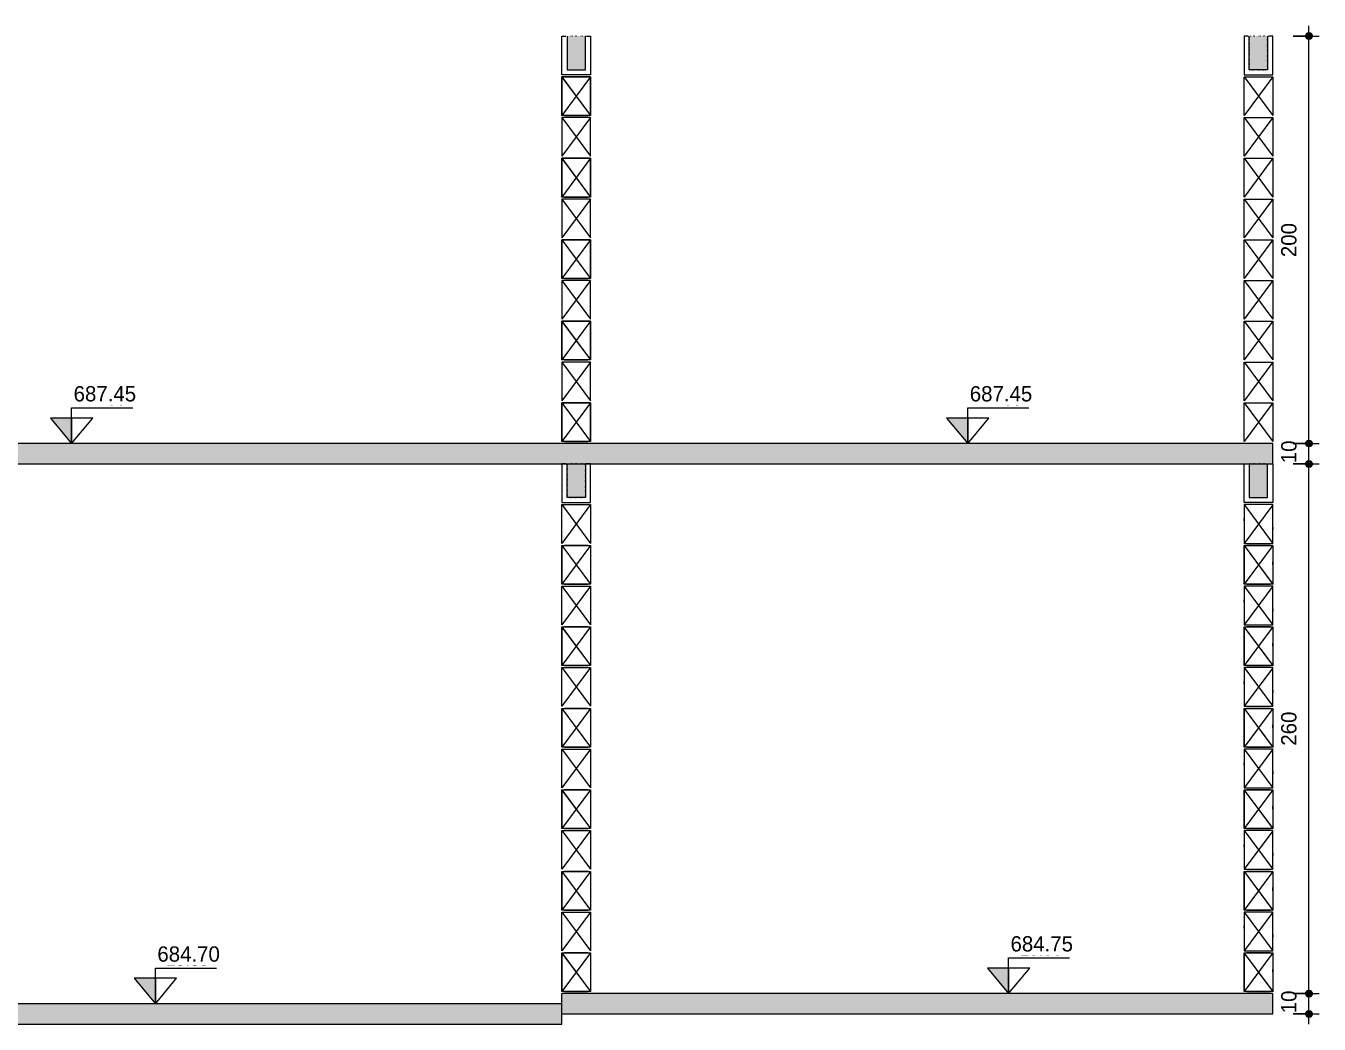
# Model space of a CAD drawing. Header units: centimetres. Extents: x 1490 to 17671, y -2277 to 8860.
# Drawn here: x 13714 to 14349, y 1875 to 2365 of the extents above; entities that cross this region are included whole.
import ezdxf

# ---------------------------------------------------------------- set-up
doc = ezdxf.new("R2010")
doc.units = ezdxf.units.CM
doc.linetypes.add('Pontilhada', pattern=[0.6, 0, -0.6])
for name, color, linetype, lineweight, true_color in [('A-ANNO-DIMS-1', 1, 'Continuous', 9, 0xff0000), ('A-FLOR-1', 251, 'Continuous', 9, 0x505050), ('S-BEAM-4', 7, 'Pontilhada', 9, 0xffffff), ('S-BEAM-5', 9, 'Pontilhada', 9, 0xc0c0c0)]:
    doc.layers.add(name, color=color, linetype=linetype, lineweight=lineweight, true_color=true_color)
for name, color, linetype, lineweight in [('A-ANNO-DIMS-50', 7, 'Continuous', 9), ('A-FLOR-2', 7, 'Continuous', 20), ('G-ANNO-DIMS', 7, 'Continuous', 9), ('G-ANNO-TEXT', 7, 'Continuous', 9), ('S-BEAM', 7, 'Continuous', 9), ('S-BEAM-1', 7, 'Continuous', 13)]:
    doc.layers.add(name, color=color, linetype=linetype, lineweight=lineweight)
doc.styles.add('Bahnschrift_8', font='', dxfattribs={"height": 7.5})
doc.styles.add('Bahnschrift_9', font='', dxfattribs={"height": 6.25})
doc.styles.get('Bahnschrift_8').set_extended_font_data('Bahnschrift')
doc.styles.get('Bahnschrift_9').set_extended_font_data('Bahnschrift')
doc.dimstyles.new('Linear_-_2_mm_Arial', dxfattribs={"dimscale": 30.48, "dimtxt": 8.33133, "dimasz": 0.393701, "dimexe": 0.164042, "dimexo": 0.328084, "dimgap": 0.131234, "dimtad": 1, "dimdec": 0, "dimzin": 0, "dimdsep": 46, "dimtxsty": 'Bahnschrift_8', "dimblk1": 'DOTSMALL', "dimblk2": 'DOTSMALL', "dimsah": 1, "dimcen": 0.09, "dimdle": 0.164042, "dimazin": 0, "dimtfac": 1, "dimtdec": 4, "dimtix": 1, "dimtmove": 0, "dimatfit": 3, "dimfxl": 1, "dimtvp": 1, "dimtolj": 1, "dimtzin": 0, "dimarcsym": 2})

# ---------------------------------------------------------------- blocks, each defined once
blk = doc.blocks.new('LEONE - BLOCO 14X39X19 - LEONE - BLOCO 14X39X19-V25-CORTE A-COB')
at = {"layer": 'S-BEAM-1'}
for p, q in [((559.37, 2180), (573.37, 2161)), ((573.37, 2180), (559.37, 2161)), ((559.37, 2161), (559.37, 2180)), ((559.37, 2180), (573.37, 2180)), ((573.37, 2180), (573.37, 2161))]:
    blk.add_line(p, q, dxfattribs=at)
blk = doc.blocks.new('LEONE - BLOCO 14X39X19 - LEONE - BLOCO 14X39X19-V26-CORTE A-COB')
at = {"layer": 'S-BEAM-1'}
for p, q in [((1003.37, 2180), (989.37, 2161)), ((989.37, 2180), (1003.37, 2161)), ((989.37, 2180), (989.37, 2161)), ((1003.37, 2180), (989.37, 2180)), ((990.62, 2180), (1002.12, 2180)), ((1003.37, 2161), (1003.37, 2180)), ((1003.37, 2161), (989.37, 2161))]:
    blk.add_line(p, q, dxfattribs=at)
blk = doc.blocks.new('LEONE - BLOCO 14x34x5 - LEONE - BLOCO 14x34x19-2843082-CORTE A-COB')
at = {"layer": 'S-BEAM-1'}
for p, q in [((1003.37, 2180), (989.37, 2161)), ((989.37, 2161), (989.37, 2180)), ((989.37, 2180), (1003.37, 2180)), ((1003.37, 2180), (989.37, 2161)), ((989.37, 2179.9), (1003.37, 2161)), ((989.37, 2179.9), (1003.37, 2161)), ((989.37, 2179.9), (989.37, 2161)), ((1002.12, 2180), (990.62, 2180)), ((1003.37, 2180), (1003.37, 2161)), ((1003.37, 2161), (989.37, 2161)), ((990.62, 2161), (1002.12, 2161))]:
    blk.add_line(p, q, dxfattribs=at)
blk = doc.blocks.new('LEONE - BLOCO 14X39X19 - LEONE - BLOCO 14X39X19-V27-CORTE A-COB')
at = {"layer": 'S-BEAM-1'}
for p, q in [((1003.37, 2200), (989.37, 2181)), ((989.37, 2200), (1003.37, 2181)), ((989.37, 2200), (989.37, 2181)), ((1003.37, 2200), (989.37, 2200)), ((1003.37, 2181), (1003.37, 2200))]:
    blk.add_line(p, q, dxfattribs=at)
blk = doc.blocks.new('LEONE - BLOCO CANALETA 14X39X1 - LEONE - BLOCO CANALETA 14X39X19-2318823-CORTE A-COB')
at = {"layer": 'S-BEAM'}
for p, q in [((989.37, 2341), (989.37, 2360)), ((989.37, 2360), (991.37, 2360)), ((991.87, 2360), (991.87, 2343.5)), ((1000.87, 2343.5), (1000.87, 2360)), ((1001.37, 2360), (1003.37, 2360)), ((1003.37, 2360), (1003.37, 2341)), ((991.87, 2343.5), (1000.87, 2343.5)), ((1003.37, 2341), (989.37, 2341))]:
    blk.add_line(p, q, dxfattribs=at)
blk = doc.blocks.new('LEONE - BLOCO CANALETA 14X39X1 - LEONE - BLOCO CANALETA 14X39X19-V28-CORTE A-COB')
at = {"layer": 'S-BEAM'}
for p, q in [((1324.37, 2360), (1324.37, 2341)), ((1326.37, 2360), (1324.37, 2360)), ((1326.87, 2343.5), (1326.87, 2360)), ((1335.87, 2360), (1335.87, 2343.5)), ((1338.37, 2360), (1336.37, 2360)), ((1338.37, 2341), (1338.37, 2360)), ((1335.87, 2343.5), (1326.87, 2343.5)), ((1324.37, 2341), (1338.37, 2341))]:
    blk.add_line(p, q, dxfattribs=at)
blk = doc.blocks.new('LEONE - BARRA GRAUTE CANALETA - LEONE - BARRA GRAUTE CANALETA-384534-CORTE A-COB')
at = {"layer": 'S-BEAM-5'}
blk.add_hatch(color=256, dxfattribs=at).paths.add_polyline_path([(1335.87, 2343.5), (1335.87, 2360), (1326.87, 2360), (1326.87, 2343.5)])
at = {"layer": 'S-BEAM-4'}
for p, q in [((1335.87, 2360), (1326.87, 2360)), ((1326.87, 2360), (1326.87, 2343.5)), ((1335.87, 2343.5), (1335.87, 2360)), ((1326.87, 2343.5), (1335.87, 2343.5))]:
    blk.add_line(p, q, dxfattribs=at)
blk = doc.blocks.new('LEONE - BARRA GRAUTE CANALETA - LEONE - BARRA GRAUTE CANALETA-V32-CORTE A-COB')
at = {"layer": 'S-BEAM-5'}
blk.add_hatch(color=256, dxfattribs=at).paths.add_polyline_path([(1000.87, 2343.5), (1000.87, 2360), (991.87, 2360), (991.87, 2343.5)])
at = {"layer": 'S-BEAM-4'}
for p, q in [((1000.87, 2360), (991.87, 2360)), ((991.87, 2360), (991.87, 2343.5)), ((1000.87, 2343.5), (1000.87, 2360)), ((991.87, 2343.5), (1000.87, 2343.5))]:
    blk.add_line(p, q, dxfattribs=at)
blk = doc.blocks.new('LEONE - BLOCO 14x34x19 - LEONE - BLOCO 14x34x19-541693-CORTE A-COB')
at = {"layer": 'S-BEAM-1'}
for p, q in [((1338.37, 1910), (1324.37, 1891)), ((1324.37, 1891), (1324.37, 1910)), ((1324.37, 1910), (1338.37, 1910)), ((1338.37, 1910), (1324.37, 1891)), ((1324.37, 1909.9), (1338.37, 1891)), ((1324.37, 1909.9), (1338.37, 1891)), ((1324.37, 1909.9), (1324.37, 1891)), ((1337.12, 1910), (1325.62, 1910)), ((1338.37, 1910), (1338.37, 1891)), ((1338.37, 1891), (1324.37, 1891)), ((1325.62, 1891), (1337.12, 1891))]:
    blk.add_line(p, q, dxfattribs=at)
blk = doc.blocks.new('LEONE - BLOCO 14X39X19 - LEONE - BLOCO 14X39X19-V24-CORTE A-COB')
at = {"layer": 'S-BEAM-1'}
for p, q in [((294.37, 2470), (308.37, 2451)), ((308.37, 2470), (294.37, 2451)), ((294.37, 2451), (294.37, 2470)), ((294.37, 2470), (308.37, 2470)), ((295.62, 2470), (307.12, 2470)), ((308.37, 2470), (308.37, 2451)), ((308.37, 2451), (294.37, 2451))]:
    blk.add_line(p, q, dxfattribs=at)
blk = doc.blocks.new('LEONE - BLOCO CANALETA 14X39X2 - LEONE - BLOCO CANALETA 14X39X19 2-2460880-CORTE A-COB')
at = {"layer": 'S-BEAM'}
for p, q in [((989.37, 2150), (989.37, 2131)), ((991.37, 2150), (989.37, 2150)), ((991.87, 2133.5), (991.87, 2150)), ((1000.87, 2150), (1000.87, 2133.5)), ((1003.37, 2150), (1001.37, 2150)), ((1003.37, 2131), (1003.37, 2150)), ((989.37, 2131), (1003.37, 2131)), ((1000.87, 2133.5), (991.87, 2133.5))]:
    blk.add_line(p, q, dxfattribs=at)
blk = doc.blocks.new('LEONE - BARRA GRAUTE CANALETA - LEONE - BARRA GRAUTE CANALETA-V37-CORTE A-COB')
at = {"layer": 'S-BEAM-5'}
blk.add_hatch(color=256, dxfattribs=at).paths.add_polyline_path([(438.37, 2633.5), (438.37, 2650), (429.37, 2650), (429.37, 2633.5)])
at = {"layer": 'S-BEAM-4'}
for p, q in [((438.37, 2650), (429.37, 2650)), ((429.37, 2650), (429.37, 2633.5)), ((438.37, 2633.5), (438.37, 2650)), ((429.37, 2633.5), (438.37, 2633.5))]:
    blk.add_line(p, q, dxfattribs=at)
blk = doc.blocks.new('LEONE - BLOCO 14x34x19 - LEONE - BLOCO 14x34x19-V45-CORTE A-COB')
at = {"layer": 'S-BEAM-1'}
for p, q in [((1338.37, 1910), (1324.37, 1891)), ((1324.37, 1891), (1324.37, 1910)), ((1324.37, 1910), (1338.37, 1910)), ((1338.37, 1910), (1324.37, 1891)), ((1324.37, 1909.9), (1338.37, 1891)), ((1324.37, 1909.9), (1338.25, 1891.16)), ((1324.37, 1891), (1324.37, 1909.9)), ((1325.62, 1910), (1337.12, 1910)), ((1338.37, 1910), (1338.37, 1891)), ((1338.37, 1910), (1338.37, 1890.8)), ((1324.37, 1900.5), (1324.37, 1901.99)), ((1324.37, 1900.5), (1324.37, 1899.01)), ((1338.37, 1900.5), (1338.37, 1901.99)), ((1338.37, 1900.5), (1338.37, 1899.01)), ((1338.37, 1891), (1324.37, 1891)), ((1337.12, 1891), (1325.62, 1891))]:
    blk.add_line(p, q, dxfattribs=at)
blk = doc.blocks.new('LEONE - BLOCO 14x34x19 - LEONE - BLOCO 14x34x19-V47-CORTE A-COB')
at = {"layer": 'S-BEAM-1'}
for p, q in [((1324.37, 1930), (1338.37, 1911)), ((1324.37, 1930), (1324.37, 1911)), ((1338.37, 1930), (1324.37, 1930)), ((1338.37, 1929.9), (1324.37, 1911)), ((1338.37, 1911), (1338.37, 1930)), ((1324.37, 1922.07), (1324.37, 1923.25)), ((1324.37, 1918.93), (1324.37, 1917.75)), ((1338.37, 1922.07), (1338.37, 1923.25)), ((1338.37, 1918.93), (1338.37, 1917.75)), ((1324.37, 1911), (1338.37, 1911))]:
    blk.add_line(p, q, dxfattribs=at)
blk = doc.blocks.new('LEONE - BLOCO CANALETA 14X39X2 - LEONE - BLOCO CANALETA 14X39X19 2-V43-CORTE A-COB')
at = {"layer": 'S-BEAM'}
for p, q in [((-220.63, 2150), (-220.63, 2131)), ((-206.63, 2131), (-206.63, 2150)), ((-220.63, 2131), (-206.63, 2131))]:
    blk.add_line(p, q, dxfattribs=at)
blk = doc.blocks.new('LEONE - BLOCO CANALETA 14X39X2 - LEONE - BLOCO CANALETA 14X39X19 2-V54-CORTE A-COB')
at = {"layer": 'S-BEAM'}
for p, q in [((1324.37, 2131), (1324.37, 2150)), ((1324.37, 2150), (1326.37, 2150)), ((1326.87, 2150), (1326.87, 2133.5)), ((1335.87, 2133.5), (1335.87, 2150)), ((1336.37, 2150), (1338.37, 2150)), ((1338.37, 2150), (1338.37, 2131)), ((1338.37, 2131), (1324.37, 2131)), ((1326.87, 2133.5), (1335.87, 2133.5))]:
    blk.add_line(p, q, dxfattribs=at)
blk = doc.blocks.new('LEONE - BARRA GRAUTE CANALETA - LEONE - BARRA GRAUTE CANALETA-V55-CORTE A-COB')
at = {"layer": 'S-BEAM-5'}
blk.add_hatch(color=256, dxfattribs=at).paths.add_polyline_path([(1326.87, 2133.5), (1335.87, 2133.5), (1335.87, 2150), (1326.87, 2150)])
at = {"layer": 'S-BEAM-4'}
for p, q in [((1335.87, 2150), (1326.87, 2150)), ((1326.87, 2150), (1326.87, 2133.5)), ((1335.87, 2133.5), (1335.87, 2150)), ((1326.87, 2133.5), (1335.87, 2133.5))]:
    blk.add_line(p, q, dxfattribs=at)
blk = doc.blocks.new('LEONE - BLOCO CANALETA 14X39X2 - LEONE - BLOCO CANALETA 14X39X19 2-V56-CORTE A-COB')
at = {"layer": 'S-BEAM'}
for p, q in [((1324.37, 2131), (1324.37, 2150)), ((1338.37, 2150), (1338.37, 2131)), ((1338.37, 2131), (1324.37, 2131))]:
    blk.add_line(p, q, dxfattribs=at)
blk = doc.blocks.new('DIMBLOCK305-CORTE A-COB')
at = {"layer": 'A-ANNO-DIMS-50', "lineweight": 35, "true_color": 0xff0000}
h = blk.add_hatch(color=1, dxfattribs=at)
edge = h.paths.add_edge_path()
edge.add_arc((14343.88, 1890), 1.5, 0, 360)
h = blk.add_hatch(color=1, dxfattribs=at)
edge = h.paths.add_edge_path()
edge.add_arc((14343.88, 1880), 1.5, 0, 360)
at = {"layer": 'A-ANNO-DIMS-50', "color": 1, "true_color": 0xff0000}
for p, q in [((14336.1, 1890), (14348.88, 1890)), ((14343.88, 1890), (14336.1, 1890)), ((14343.88, 1875), (14343.88, 1890)), ((14336.1, 1880), (14348.88, 1880)), ((14343.88, 1880), (14336.1, 1880))]:
    blk.add_line(p, q, dxfattribs=at)
at = {"layer": 'A-ANNO-DIMS-50', "color": 1, "lineweight": 35, "true_color": 0xff0000}
for centre in [(14343.88, 1890), (14343.88, 1880)]:
    blk.add_circle(centre, 1.5, dxfattribs=at)
at = {"layer": 'A-ANNO-DIMS-50', "color": 0, "insert": (14330.24, 1880.33), "char_height": 7.5, "width": 11.2094, "attachment_point": 1, "rotation": 90, "line_spacing_factor": 1.009858, "style": 'Bahnschrift_8'}
blk.add_mtext('10', dxfattribs=at)
blk = doc.blocks.new('_DotSmall')
at = {"color": 0, "linetype": 'ByBlock', "const_width": 0.5}
blk.add_lwpolyline([(-0.0625, 0, 1), (0.0625, 0, 1)], format="xyb", close=True, dxfattribs=at)
blk = doc.blocks.new('DIMBLOCK306-CORTE A-COB')
at = {"layer": 'A-ANNO-DIMS-50', "lineweight": 35, "true_color": 0xff0000}
h = blk.add_hatch(color=1, dxfattribs=at)
edge = h.paths.add_edge_path()
edge.add_arc((14343.88, 2150), 1.5, 0, 360)
h = blk.add_hatch(color=1, dxfattribs=at)
edge = h.paths.add_edge_path()
edge.add_arc((14343.88, 1890), 1.5, 0, 360)
at = {"layer": 'A-ANNO-DIMS-50', "color": 1, "true_color": 0xff0000}
for p, q in [((14336.1, 2150), (14348.88, 2150)), ((14343.88, 2150), (14336.1, 2150)), ((14343.88, 1890), (14343.88, 2150)), ((14336.1, 1890), (14348.88, 1890)), ((14343.88, 1890), (14336.1, 1890))]:
    blk.add_line(p, q, dxfattribs=at)
at = {"layer": 'A-ANNO-DIMS-50', "color": 1, "lineweight": 35, "true_color": 0xff0000}
for centre in [(14343.88, 2150), (14343.88, 1890)]:
    blk.add_circle(centre, 1.5, dxfattribs=at)
at = {"layer": 'A-ANNO-DIMS-50', "color": 0, "insert": (14330.24, 2011.67), "char_height": 7.5, "width": 19.9952, "attachment_point": 1, "rotation": 90, "line_spacing_factor": 1.009858, "style": 'Bahnschrift_8'}
blk.add_mtext('260', dxfattribs=at)
blk = doc.blocks.new('DIMBLOCK307-CORTE A-COB')
at = {"layer": 'A-ANNO-DIMS-50', "lineweight": 35, "true_color": 0xff0000}
h = blk.add_hatch(color=1, dxfattribs=at)
edge = h.paths.add_edge_path()
edge.add_arc((14343.88, 2160), 1.5, 0, 360)
h = blk.add_hatch(color=1, dxfattribs=at)
edge = h.paths.add_edge_path()
edge.add_arc((14343.88, 2150), 1.5, 0, 360)
at = {"layer": 'A-ANNO-DIMS-50', "color": 1, "true_color": 0xff0000}
for p, q in [((14336.1, 2160), (14348.88, 2160)), ((14343.88, 2160), (14336.1, 2160)), ((14343.88, 2150), (14343.88, 2160)), ((14336.1, 2150), (14348.88, 2150)), ((14343.88, 2150), (14336.1, 2150))]:
    blk.add_line(p, q, dxfattribs=at)
at = {"layer": 'A-ANNO-DIMS-50', "color": 1, "lineweight": 35, "true_color": 0xff0000}
for centre in [(14343.88, 2160), (14343.88, 2150)]:
    blk.add_circle(centre, 1.5, dxfattribs=at)
at = {"layer": 'A-ANNO-DIMS-50', "color": 0, "insert": (14330.24, 2150.33), "char_height": 7.5, "width": 11.2094, "attachment_point": 1, "rotation": 90, "line_spacing_factor": 1.009858, "style": 'Bahnschrift_8'}
blk.add_mtext('10', dxfattribs=at)
blk = doc.blocks.new('DIMBLOCK308-CORTE A-COB')
at = {"layer": 'A-ANNO-DIMS-50', "lineweight": 35, "true_color": 0xff0000}
h = blk.add_hatch(color=1, dxfattribs=at)
edge = h.paths.add_edge_path()
edge.add_arc((14343.88, 2360), 1.5, 0, 360)
h = blk.add_hatch(color=1, dxfattribs=at)
edge = h.paths.add_edge_path()
edge.add_arc((14343.88, 2160), 1.5, 0, 360)
at = {"layer": 'A-ANNO-DIMS-50', "color": 1, "true_color": 0xff0000}
for p, q in [((14343.88, 2160), (14343.88, 2365)), ((14336.1, 2360), (14348.88, 2360)), ((14343.88, 2360), (14336.1, 2360)), ((14336.1, 2160), (14348.88, 2160)), ((14343.88, 2160), (14336.1, 2160))]:
    blk.add_line(p, q, dxfattribs=at)
at = {"layer": 'A-ANNO-DIMS-50', "color": 1, "lineweight": 35, "true_color": 0xff0000}
for centre in [(14343.88, 2360), (14343.88, 2160)]:
    blk.add_circle(centre, 1.5, dxfattribs=at)
at = {"layer": 'A-ANNO-DIMS-50', "color": 0, "insert": (14330.24, 2251.48), "char_height": 7.5, "width": 20.4496, "attachment_point": 1, "rotation": 90, "line_spacing_factor": 1.009858, "style": 'Bahnschrift_8'}
blk.add_mtext('200', dxfattribs=at)
blk = doc.blocks.new('Elevações de ponto - Cabeça de nível - corte-3218132-CORTE A-COB')
at = {"layer": 'G-ANNO-DIMS'}
blk.add_hatch(color=256, dxfattribs=at).paths.add_polyline_path([(-1251.35, 2172.5), (-1251.35, 2160), (-1261.74, 2172.5)])
for p, q in [((-1261.74, 2172.5), (-1251.35, 2160)), ((-1251.35, 2172.5), (-1261.74, 2172.5)), ((-1261.74, 2172.5), (-1251.35, 2160)), ((-1251.35, 2177.5), (-1221.35, 2177.5)), ((-1251.35, 2172.5), (-1251.35, 2177.5)), ((-1251.35, 2172.5), (-1251.35, 2160)), ((-1251.35, 2160), (-1240.96, 2172.5)), ((-1240.96, 2172.5), (-1251.35, 2172.5)), ((-1251.35, 2160), (-1251.35, 2172.5))]:
    blk.add_line(p, q, dxfattribs=at)

msp = doc.modelspace()

# ---------------------------------------------------------------- hatches: boundary and pattern name
at = {"layer": 'A-FLOR-1'}
h = msp.add_hatch(color=256, dxfattribs=at)
h.paths.add_polyline_path([(13547.1, 2150), (14326.1, 2150), (14326.1, 2160), (13547.1, 2160)])
h.paths.add_polyline_path([(13296.1, 2150), (13296.1, 2160), (11582.1, 2160), (11582.1, 2150)])
h = msp.add_hatch(color=256, dxfattribs=at)
h.paths.add_polyline_path([(12767.1, 1880), (13296.1, 1880), (13296.1, 1890), (12767.1, 1890), (12767.1, 1885)])
h.paths.add_polyline_path([(13547.1, 1880), (13560.98, 1880), (13560.98, 1885), (13561.1, 1885), (13561.1, 1890), (13547.1, 1890), (13547.1, 1885)])
h.paths.add_polyline_path([(14326.1, 1880), (14326.1, 1890), (13977.1, 1890), (13977.1, 1880)])
h.paths.add_polyline_path([(11582.1, 1880), (11931.1, 1880), (11931.1, 1890), (11582.1, 1890), (11582.1, 1885)])
h = msp.add_hatch(color=256, dxfattribs=at)
h.paths.add_polyline_path([(12767.1, 1875), (12767.1, 1885), (11931.1, 1885), (11931.1, 1875)])
h.paths.add_polyline_path([(13560.98, 1875), (13977.1, 1875), (13977.1, 1885), (13560.98, 1885)])

# ---------------------------------------------------------------- linework, layer by layer
at = {"layer": 'A-FLOR-2'}
for p, q in [((14326.1, 2160), (13547.1, 2160)), ((14326.1, 2150), (14326.1, 2160)), ((13547.1, 2150), (14326.1, 2150)), ((14326.1, 1890), (13977.1, 1890)), ((13977.1, 1875), (13977.1, 1890)), ((14326.1, 1880), (14326.1, 1890)), ((13977.1, 1885), (13560.98, 1885)), ((13977.1, 1880), (14326.1, 1880)), ((13560.98, 1875), (13977.1, 1875))]:
    msp.add_line(p, q, dxfattribs=at)

# ---------------------------------------------------------------- block references
at = {"layer": 'G-ANNO-DIMS'}
for p in [(14987.73, 0), (15427.73, 0), (15447.73, -270), (15028.84, -275)]:
    msp.add_blockref('Elevações de ponto - Cabeça de nível - corte-3218132-CORTE A-COB', p, dxfattribs=at)
at = {"layer": 'S-BEAM'}
for name, p in [('LEONE - BLOCO CANALETA 14X39X1 - LEONE - BLOCO CANALETA 14X39X19-2318823-CORTE A-COB', (12987.73, 0)), ('LEONE - BLOCO CANALETA 14X39X1 - LEONE - BLOCO CANALETA 14X39X19-V28-CORTE A-COB', (12987.73, 0)), ('LEONE - BLOCO 14x34x5 - LEONE - BLOCO 14x34x19-2843082-CORTE A-COB', (12987.73, 160)), ('LEONE - BLOCO 14x34x5 - LEONE - BLOCO 14x34x19-2843082-CORTE A-COB', (12987.73, 120)), ('LEONE - BLOCO 14x34x5 - LEONE - BLOCO 14x34x19-2843082-CORTE A-COB', (12987.73, 80)), ('LEONE - BLOCO 14x34x5 - LEONE - BLOCO 14x34x19-2843082-CORTE A-COB', (12987.73, 40)), ('LEONE - BLOCO 14x34x5 - LEONE - BLOCO 14x34x19-2843082-CORTE A-COB', (12987.73, 0)), ('LEONE - BLOCO CANALETA 14X39X2 - LEONE - BLOCO CANALETA 14X39X19 2-2460880-CORTE A-COB', (12987.73, 0)), ('LEONE - BLOCO CANALETA 14X39X2 - LEONE - BLOCO CANALETA 14X39X19 2-V43-CORTE A-COB', (14197.73, 0)), ('LEONE - BLOCO CANALETA 14X39X2 - LEONE - BLOCO CANALETA 14X39X19 2-V54-CORTE A-COB', (12987.73, 0)), ('LEONE - BLOCO CANALETA 14X39X2 - LEONE - BLOCO CANALETA 14X39X19 2-V56-CORTE A-COB', (12987.73, 0)), ('LEONE - BLOCO 14x34x19 - LEONE - BLOCO 14x34x19-541693-CORTE A-COB', (12652.73, 200)), ('LEONE - BLOCO 14x34x19 - LEONE - BLOCO 14x34x19-541693-CORTE A-COB', (12987.73, 200)), ('LEONE - BLOCO 14x34x19 - LEONE - BLOCO 14x34x19-541693-CORTE A-COB', (12652.73, 160)), ('LEONE - BLOCO 14x34x19 - LEONE - BLOCO 14x34x19-541693-CORTE A-COB', (12987.73, 160)), ('LEONE - BLOCO 14x34x19 - LEONE - BLOCO 14x34x19-541693-CORTE A-COB', (12652.73, 120)), ('LEONE - BLOCO 14x34x19 - LEONE - BLOCO 14x34x19-541693-CORTE A-COB', (12987.73, 120)), ('LEONE - BLOCO 14x34x19 - LEONE - BLOCO 14x34x19-541693-CORTE A-COB', (12652.73, 80)), ('LEONE - BLOCO 14x34x19 - LEONE - BLOCO 14x34x19-541693-CORTE A-COB', (12987.73, 80)), ('LEONE - BLOCO 14x34x19 - LEONE - BLOCO 14x34x19-541693-CORTE A-COB', (12652.73, 40)), ('LEONE - BLOCO 14x34x19 - LEONE - BLOCO 14x34x19-541693-CORTE A-COB', (12987.73, 40)), ('LEONE - BLOCO 14x34x19 - LEONE - BLOCO 14x34x19-541693-CORTE A-COB', (12652.73, 0)), ('LEONE - BLOCO 14x34x19 - LEONE - BLOCO 14x34x19-541693-CORTE A-COB', (12987.73, 0))]:
    msp.add_blockref(name, p, dxfattribs=at)
at = {"layer": 'S-BEAM-1'}
for name, p in [('LEONE - BLOCO 14X39X19 - LEONE - BLOCO 14X39X19-V26-CORTE A-COB', (12987.73, 160)), ('LEONE - BLOCO 14X39X19 - LEONE - BLOCO 14X39X19-V25-CORTE A-COB', (13752.73, 160)), ('LEONE - BLOCO 14X39X19 - LEONE - BLOCO 14X39X19-V27-CORTE A-COB', (12987.73, 120)), ('LEONE - BLOCO 14X39X19 - LEONE - BLOCO 14X39X19-V25-CORTE A-COB', (13752.73, 140)), ('LEONE - BLOCO 14X39X19 - LEONE - BLOCO 14X39X19-V26-CORTE A-COB', (12987.73, 120)), ('LEONE - BLOCO 14X39X19 - LEONE - BLOCO 14X39X19-V25-CORTE A-COB', (13752.73, 120)), ('LEONE - BLOCO 14X39X19 - LEONE - BLOCO 14X39X19-V27-CORTE A-COB', (12987.73, 80)), ('LEONE - BLOCO 14X39X19 - LEONE - BLOCO 14X39X19-V25-CORTE A-COB', (13752.73, 100)), ('LEONE - BLOCO 14X39X19 - LEONE - BLOCO 14X39X19-V26-CORTE A-COB', (12987.73, 80)), ('LEONE - BLOCO 14X39X19 - LEONE - BLOCO 14X39X19-V25-CORTE A-COB', (13752.73, 80)), ('LEONE - BLOCO 14X39X19 - LEONE - BLOCO 14X39X19-V27-CORTE A-COB', (12987.73, 40)), ('LEONE - BLOCO 14X39X19 - LEONE - BLOCO 14X39X19-V25-CORTE A-COB', (13752.73, 60)), ('LEONE - BLOCO 14X39X19 - LEONE - BLOCO 14X39X19-V26-CORTE A-COB', (12987.73, 40)), ('LEONE - BLOCO 14X39X19 - LEONE - BLOCO 14X39X19-V25-CORTE A-COB', (13752.73, 40)), ('LEONE - BLOCO 14X39X19 - LEONE - BLOCO 14X39X19-V27-CORTE A-COB', (12987.73, 0)), ('LEONE - BLOCO 14X39X19 - LEONE - BLOCO 14X39X19-V25-CORTE A-COB', (13752.73, 20)), ('LEONE - BLOCO 14X39X19 - LEONE - BLOCO 14X39X19-V26-CORTE A-COB', (12987.73, 0)), ('LEONE - BLOCO 14X39X19 - LEONE - BLOCO 14X39X19-V25-CORTE A-COB', (13752.73, 0)), ('LEONE - BLOCO 14X39X19 - LEONE - BLOCO 14X39X19-V25-CORTE A-COB', (13417.73, -50)), ('LEONE - BLOCO 14x34x19 - LEONE - BLOCO 14x34x19-V47-CORTE A-COB', (12987.73, 200)), ('LEONE - BLOCO 14X39X19 - LEONE - BLOCO 14X39X19-V24-CORTE A-COB', (13682.73, -360)), ('LEONE - BLOCO 14x34x19 - LEONE - BLOCO 14x34x19-V45-CORTE A-COB', (12987.73, 200)), ('LEONE - BLOCO 14X39X19 - LEONE - BLOCO 14X39X19-V25-CORTE A-COB', (13417.73, -90)), ('LEONE - BLOCO 14x34x19 - LEONE - BLOCO 14x34x19-V47-CORTE A-COB', (12987.73, 160)), ('LEONE - BLOCO 14X39X19 - LEONE - BLOCO 14X39X19-V24-CORTE A-COB', (13682.73, -400)), ('LEONE - BLOCO 14x34x19 - LEONE - BLOCO 14x34x19-V45-CORTE A-COB', (12987.73, 160)), ('LEONE - BLOCO 14X39X19 - LEONE - BLOCO 14X39X19-V25-CORTE A-COB', (13417.73, -130)), ('LEONE - BLOCO 14x34x19 - LEONE - BLOCO 14x34x19-V47-CORTE A-COB', (12987.73, 120)), ('LEONE - BLOCO 14X39X19 - LEONE - BLOCO 14X39X19-V24-CORTE A-COB', (13682.73, -440)), ('LEONE - BLOCO 14x34x19 - LEONE - BLOCO 14x34x19-V45-CORTE A-COB', (12987.73, 120)), ('LEONE - BLOCO 14X39X19 - LEONE - BLOCO 14X39X19-V25-CORTE A-COB', (13417.73, -170)), ('LEONE - BLOCO 14x34x19 - LEONE - BLOCO 14x34x19-V47-CORTE A-COB', (12987.73, 80)), ('LEONE - BLOCO 14X39X19 - LEONE - BLOCO 14X39X19-V24-CORTE A-COB', (13682.73, -480)), ('LEONE - BLOCO 14x34x19 - LEONE - BLOCO 14x34x19-V45-CORTE A-COB', (12987.73, 80)), ('LEONE - BLOCO 14X39X19 - LEONE - BLOCO 14X39X19-V25-CORTE A-COB', (13417.73, -210)), ('LEONE - BLOCO 14x34x19 - LEONE - BLOCO 14x34x19-V47-CORTE A-COB', (12987.73, 40)), ('LEONE - BLOCO 14X39X19 - LEONE - BLOCO 14X39X19-V24-CORTE A-COB', (13682.73, -520)), ('LEONE - BLOCO 14x34x19 - LEONE - BLOCO 14x34x19-V45-CORTE A-COB', (12987.73, 40)), ('LEONE - BLOCO 14X39X19 - LEONE - BLOCO 14X39X19-V25-CORTE A-COB', (13417.73, -250)), ('LEONE - BLOCO 14x34x19 - LEONE - BLOCO 14x34x19-V47-CORTE A-COB', (12987.73, 0)), ('LEONE - BLOCO 14X39X19 - LEONE - BLOCO 14X39X19-V24-CORTE A-COB', (13682.73, -560)), ('LEONE - BLOCO 14x34x19 - LEONE - BLOCO 14x34x19-V45-CORTE A-COB', (12987.73, 0))]:
    msp.add_blockref(name, p, dxfattribs=at)
at = {"layer": 'S-BEAM-4'}
for name, p in [('LEONE - BARRA GRAUTE CANALETA - LEONE - BARRA GRAUTE CANALETA-V32-CORTE A-COB', (12987.73, 0)), ('LEONE - BARRA GRAUTE CANALETA - LEONE - BARRA GRAUTE CANALETA-384534-CORTE A-COB', (12987.73, 0)), ('LEONE - BARRA GRAUTE CANALETA - LEONE - BARRA GRAUTE CANALETA-V37-CORTE A-COB', (13550.23, -500)), ('LEONE - BARRA GRAUTE CANALETA - LEONE - BARRA GRAUTE CANALETA-V55-CORTE A-COB', (12987.73, 0))]:
    msp.add_blockref(name, p, dxfattribs=at)

# ---------------------------------------------------------------- texts
at = {"layer": 'G-ANNO-DIMS', "char_height": 6.25, "attachment_point": 1, "line_spacing_factor": 1.009858, "style": 'Bahnschrift_9'}
for s, insert, width in [('21.60', (13742.05, 2184.93), 22.4945), ('21.60', (14182.05, 2184.93), 22.4945), ('18.90', (14201.84, 1914.93), 22.9943), ('18.85', (13782.79, 1909.93), 23.4109)]:
    msp.add_mtext(s, dxfattribs=dict(at, insert=insert, width=width))

# ---------------------------------------------------------------- dimensions: what is measured, and where the dimension line sits
at = {"layer": 'A-ANNO-DIMS-1'}
for base, p1, p2, override, picture, middle in [((14343.88, 2360), (14326.1, 2160), (14326.1, 2360), {"dimpost": '<>', "dimfxl": 200}, 'DIMBLOCK308-CORTE A-COB', (14336.05, 2260)), ((14343.88, 2160), (14326.1, 2150), (14326.1, 2160), {"dimpost": '<>', "dimfxl": 10}, 'DIMBLOCK307-CORTE A-COB', (14336.05, 2155)), ((14343.88, 2150), (14326.1, 1890), (14326.1, 2150), {"dimpost": '<>', "dimfxl": 260}, 'DIMBLOCK306-CORTE A-COB', (14336.05, 2020)), ((14343.88, 1890), (14326.1, 1880), (14326.1, 1890), {"dimpost": '<>', "dimfxl": 10}, 'DIMBLOCK305-CORTE A-COB', (14336.05, 1885))]:
    dim = msp.add_linear_dim(base=base, p1=p1, p2=p2, angle=90, dimstyle='Linear_-_2_mm_Arial', override=override, dxfattribs=at)
    dim.commit()
    dim.dimension.update_dxf_attribs({"geometry": picture, "text_midpoint": middle})

# ---------------------------------------------------------------- next in the draw order: texts
at = {"layer": 'G-ANNO-TEXT', "char_height": 7.5, "attachment_point": 1, "style": 'Bahnschrift_8', "bg_fill": 3, "box_fill_scale": 1.25, "bg_fill_color": 9, "bg_fill_true_color": 13158600, "bg_fill_transparency": 0}
for s, insert, width in [('687.45', (13737.36, 2188.16), 36.8776), ('687.45', (14177.36, 2188.16), 36.8776), ('684.75', (14197.36, 1918.16), 36.8776), ('684.70', (13778.47, 1913.16), 37.2785)]:
    msp.add_mtext(s, dxfattribs=dict(at, insert=insert, width=width))

doc.saveas('drawing.dxf')
